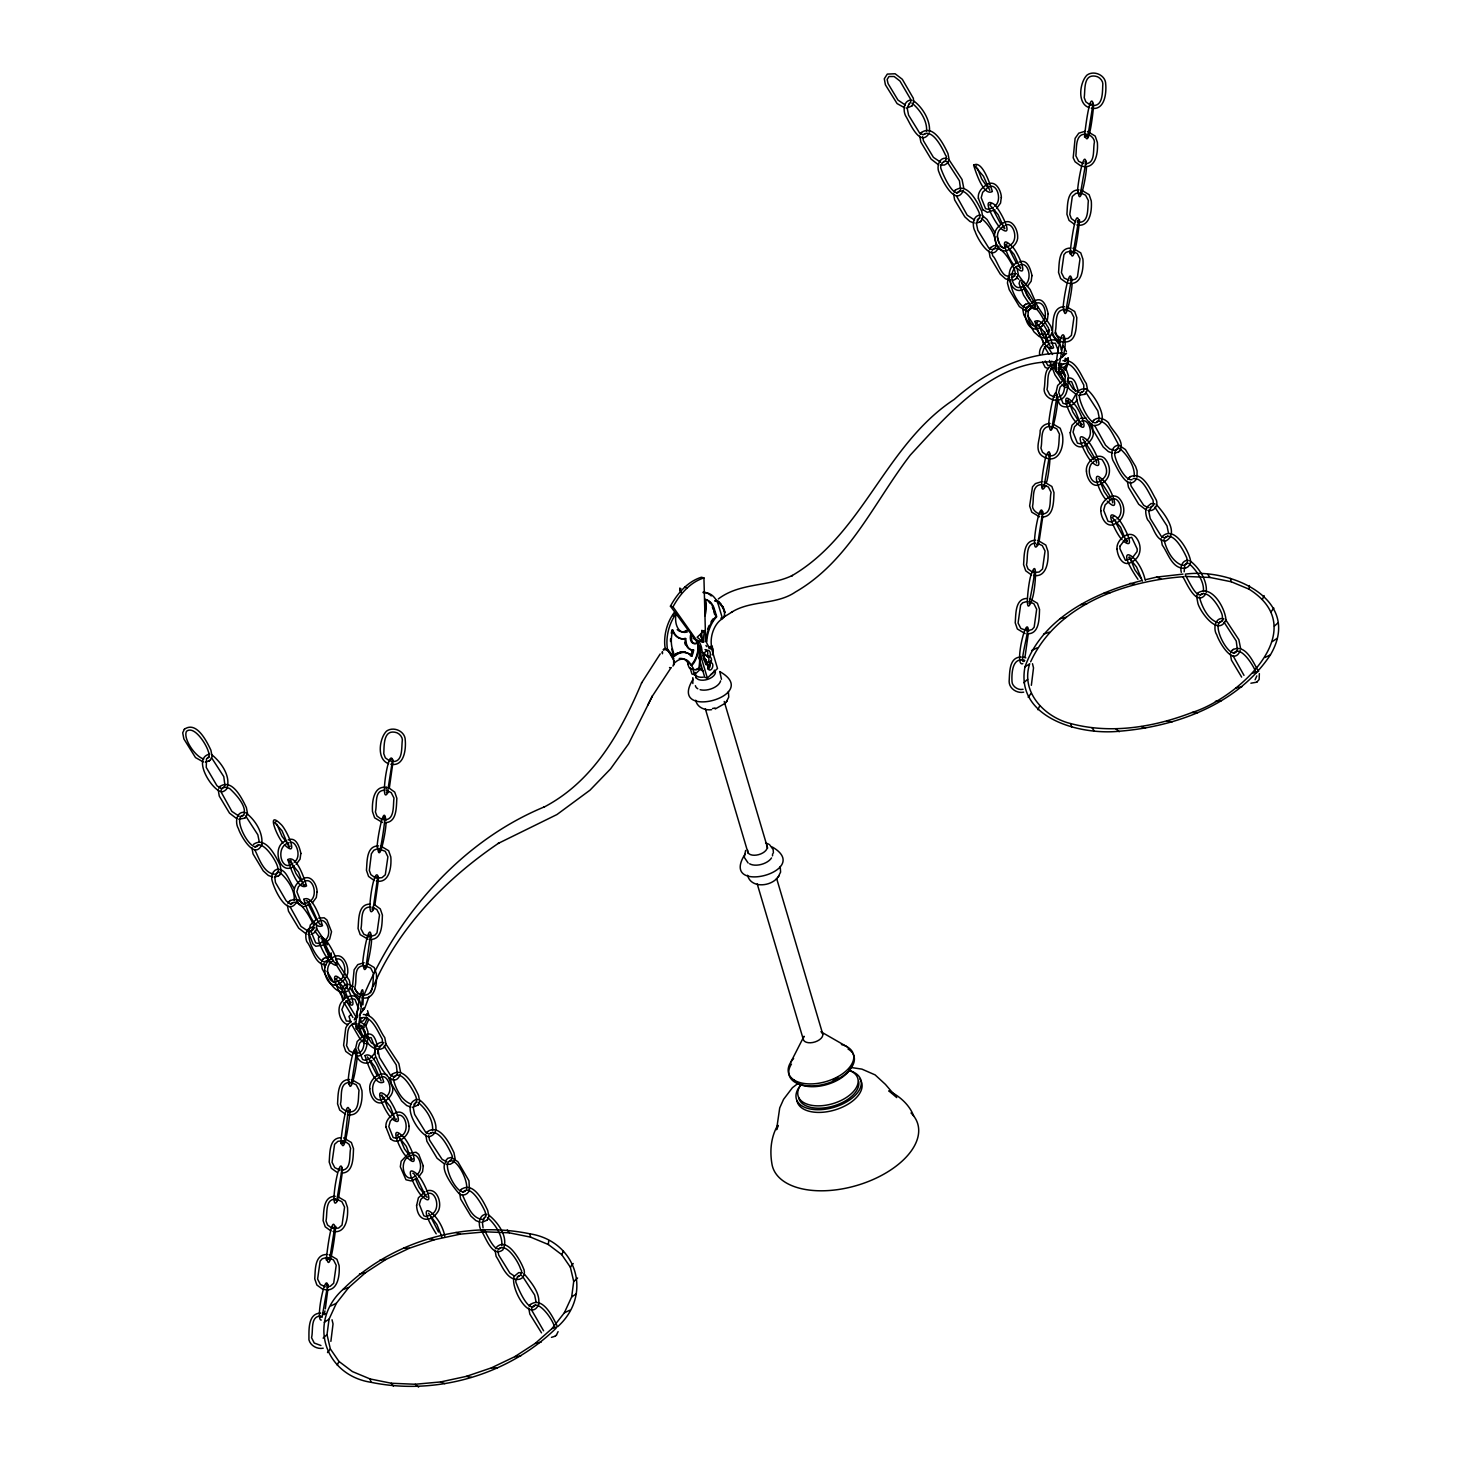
<?xml version="1.0" encoding="UTF-8"?>
<svg xmlns="http://www.w3.org/2000/svg" width="1461" height="1461" viewBox="0 0 1461 1461"><rect width="100%" height="100%" fill="white"/><g stroke="black" fill="none" stroke-linecap="round" stroke-linejoin="round"><path stroke-width="1.5" d="M704.786 599.302L705.9 599.558A25.385 15.687 -75.2 0 1 713.881 607.52L716.73 616.706L714.575 619.245A26.955 16.655 -75.2 0 0 706.814 641.379L706.065 641.178A26.955 16.655 -75.2 0 1 713.808 619.044L715.963 616.505L713.114 607.319A25.385 15.687 -75.2 0 0 706.795 599.996M259.291 842.011L257.848 834.797L245.685 816.005M328.488 957.065L327.775 951.586L323.721 944.317M331.41 957.32L331.154 952.882M341.034 991.8L342.787 1000.602M343.919 993.845L344.65 989.334M400.606 1072.392L398.853 1063.59L385.722 1043.702M536.096 1302.244L534.653 1295.03L522.49 1276.238M963.803 188.268L962.032 179.466L948.901 159.578M1065.27 358.164L1064.978 361.451M1068.192 358.036L1067.79 362.237M1099.293 418.12L1097.832 410.906L1085.687 392.114M1168.49 533.174L1167.047 525.96L1154.884 507.168M1240.608 648.483L1238.855 639.699L1225.724 619.793M221.068 790.529C220.319 793.816 226.912 790.127 227.076 788.063C230.875 775.59 220.775 761.838 211.48 754.497M287.36 905.144L288.474 911.153L298.701 928.173L305.897 933.725M315.01 932.301L316.745 928.685L316.416 924.667M324.013 963.365L324.872 967.73M393.21 1078.419C395.347 1088.135 401.209 1100.59 411.326 1104.187M428.676 1135.708L429.534 1140.073L442.062 1159.285L445.276 1161.075L447.851 1158.244L451.522 1157.441L457.877 1161.732L468.963 1180.762L469.456 1189.455M497.872 1250.762L498.731 1255.127L509.852 1273.061L514.473 1276.129L518.71 1272.604L522.344 1272.878M528.718 1308.088L529.832 1314.096L541.52 1332.87M919.736 136.074L920.868 142.082L931.095 159.103L938.291 164.655M991.855 251.584L992.658 255.858C996.95 258.597 1002.812 282.685 1010.866 274.266M1022.7 308.91L1023.814 314.919L1034.041 331.939L1039.136 336.505L1043.282 338.039M1127.362 481.253L1128.476 487.262L1138.703 504.282L1145.899 509.834M1163.997 539.474C1166.061 549.153 1172.379 561.992 1182.132 565.243M693.591 650.054L693.007 650.127A14.665 9.058 -75.2 0 1 685.903 640.046L685.191 638.439L685.136 639.845A14.665 9.058 -75.2 0 0 692.24 649.926L693.591 650.054L693.208 652.537L691.984 656.026L690.797 655.459A26.955 16.655 -75.2 0 0 676.133 654.291L673.74 656.007L671.713 649.159M773.417 853.06L773.179 849.59L769.801 844.988M692.843 649.889L691.217 655.825M662.326 653.085L662.399 651.661L662.472 653.743M332.341 1228.153L332.396 1227.003M346.787 1111.346L346.896 1109.995M375.66 877.769L376.244 876.764M378.582 878.043C374.253 859.616 364.392 927.753 374.126 908.121M383.074 818.763C388.425 805.65 378.673 862.41 379.276 849.973M390.105 760.962L390.16 759.318L392.607 759.483L387.402 793.049L386.307 792.172M393.027 761.236C388.681 742.809 378.837 810.965 388.571 791.332M1023.047 661.504C1020.088 659.587 1031.685 621.838 1025.786 629.91M1090.582 104.918L1090.655 103.768M1093.485 105.192C1089.632 84.428 1082.765 149.533 1085.012 135.088C1089.212 152.674 1094.307 101.247 1093.339 106.726M556.184 1328.104C508.629 1374.819 436.2 1395.858 370.984 1382.289C324.068 1375.057 307.541 1321.548 342.86 1289.552C390.507 1241.813 463.74 1220.081 529.74 1233.796C576.638 1241.046 593.184 1294.537 557.846 1326.551L551.984 1328.579L535.219 1343.408L514.747 1356.685L491.444 1367.843L466.351 1376.372L440.565 1381.942L415.216 1384.261L391.384 1383.257L370.144 1378.965L352.393 1371.569L338.934 1361.415L330.35 1348.905L327.008 1334.623L329.054 1319.173L336.395 1303.249L348.722 1287.525L365.487 1272.695L385.96 1259.419L409.263 1248.26L434.355 1239.713L460.142 1234.161L485.49 1231.824L509.323 1232.828L530.562 1237.12L548.313 1244.516L561.773 1254.689L570.356 1267.18L573.716 1281.461L571.671 1296.911L564.311 1312.855L551.984 1328.579M1185.255 574.155C1230.381 567.836 1303.212 599.284 1270.413 654.857C1237.595 704.385 1176.178 726.683 1119.071 731.249C1079.734 735.321 1015.249 717.972 1024.965 666.946C1041.985 618.204 1094.216 592.856 1141.114 580.766M721.478 679.292L719.762 671.512M290.666 860.383L289.26 860.913L298.482 872.144L303.651 885.603L304.874 884.544M328.068 1287.744C326.241 1266.797 315.028 1320.945 321.274 1320.05M339.609 1170.626L339.756 1169.147M342.513 1170.937C340.029 1147.031 327.684 1219.643 338.203 1199.518M354.055 1053.819L354.311 1050.989M361.086 996.037L361.561 993.37M356.959 1054.148C354.84 1032.251 346.184 1085.633 348.759 1080.994C350.713 1102.142 359.004 1053.253 356.685 1056.285M368.501 937.031L368.976 934.364M371.404 937.359C369.286 915.463 360.63 968.844 363.205 964.187C365.159 985.353 373.45 936.464 371.131 939.478M385.832 820.552C383.732 798.656 375.075 852.037 377.65 847.398C379.604 868.546 387.895 819.658 385.576 822.689M1028.544 631.7C1027.266 610.424 1013.496 667.348 1022.81 663.659M1042.99 514.911C1040.506 491.006 1028.16 563.599 1038.68 543.474M1057.417 398.104C1055.317 376.207 1046.66 429.589 1049.235 424.95C1051.189 446.098 1059.481 397.209 1057.161 400.241M1071.863 281.316C1069.762 259.419 1061.106 312.8 1063.681 308.161C1065.635 329.309 1073.926 280.421 1071.607 283.434M1086.308 164.509C1084.208 142.612 1075.552 196.011 1078.127 191.354C1080.063 212.502 1088.372 163.614 1086.053 166.645M548.313 1244.516L548.733 1240.919M1024.965 666.946L1029.713 663.805C1020.326 692.149 1044.688 717.314 1070.803 723.597C1111.054 734.28 1153.843 727.249 1192.121 712.475C1237.869 698.212 1313.804 629.764 1248.991 589.148L1249.411 585.551M362.931 1004.876C365.542 951.221 347.554 1061.015 360.867 1019.504M378.436 879.559L374.911 904.706M392.881 762.77L389.356 787.917M327.794 1289.862L325.328 1308.819M342.239 1173.073L338.587 1197.929M330.88 1341.362L333.035 1323.94L332.031 1319.758M1028.27 633.837L1025.019 656.866M1042.716 517.03L1039.063 541.885M1062.348 357.342C1068.539 344.339 1063.188 320.726 1059.006 346.093C1058.056 347.134 1052.431 383.713 1060.156 368.884M1031.356 685.319L1033.511 667.896L1032.507 663.714M701.225 637.233L701.901 630.257M698.997 657.87L699.509 653.597A19.778 12.218 -75.2 0 0 695.491 640.046L670.435 606.187C677.192 593.732 687.474 581.569 701.371 577.241L703.928 577.917L705.444 633.8A19.778 12.218 -75.2 0 0 709.462 647.351L711.726 649.031L717.515 668.517L707.343 678.05L704.768 677.374L698.997 657.87L701.554 658.546L707.343 678.05M700.604 641.324L703.161 642L700.604 635.407L701.536 634.549L703.161 642L697.171 637.233L704.33 630.531L703.161 642L696.568 640.283M701.554 658.546L702.065 654.272A19.778 12.218 -75.2 0 0 698.048 640.722L693.226 638.366M1076.081 393.886L1072.155 400.898M224.939 785.507L223.789 776.631L211.644 757.857M261.848 844.275C263.163 832.35 254.999 819.639 245.722 812.736M366.2 1016.235L366.565 1014.226M397.392 1073.78L396.241 1064.905L384.097 1046.131M432.547 1130.668C433.625 1119.966 425.626 1108.369 417.992 1102.361M466.607 1188.834C468.086 1178.753 455.394 1156.747 449.568 1161.404M501.762 1245.74C503.095 1235.148 493.891 1222.711 487.39 1217.524M538.652 1304.509C540.515 1292.748 530.982 1282.247 524.134 1273.809M926.53 131.49C927.607 120.788 919.608 109.191 911.974 103.183M929.397 132.111C930.785 120.879 922.64 107.128 913.07 100.48M960.589 189.656L959.439 180.78L947.276 162.007M995.745 246.544C996.804 235.842 988.805 224.245 981.189 218.237M1137.005 477.29L1137.115 470.844L1135.599 466.479L1125.427 449.568L1119.071 445.276M1203.353 591.723C1204.741 581.094 1195.518 569.315 1188.98 563.508M1206.202 592.344C1207.717 581.04 1199.116 567.544 1189.893 560.714M1237.394 649.889L1236.243 641.014L1224.081 622.24M367.515 1017.714L363.899 1025.677M1055.043 361.926C1051.792 367.697 1057.855 378.198 1064.083 372.062M1056.303 362.255L1056.212 368.811M1066.987 362.839C1066.731 367.149 1062.731 374.546 1057.855 371.551M1068.301 362.803L1065.635 370.254M691.857 651.314L691.491 649.725M324.945 1310.901L324.141 1314.736M1060.942 365.469L1061.343 363.479M1046.496 482.276C1048.761 476.834 1053.418 438.008 1045.747 456.964C1044.195 462.662 1037.438 500.484 1045.711 485.691M1032.05 599.065C1035.137 592.636 1038.406 552.642 1030.882 575.597C1028.617 581.021 1023.978 619.848 1031.649 600.891M276.001 821.721L274.613 822.543L281.991 830.706L289.004 847.234L290.155 846.156M991.179 203.828L989.736 204.869L998.1 214.584L1004.474 228.756M1068.375 399.894L1066.932 400.935L1075.296 410.651L1081.323 425.626L1081.889 424.676M1113.647 516.409L1112.186 517.45L1120.55 527.165L1126.577 542.159L1127.161 541.191M294.172 900.396C295.286 890.48 287.269 878.682 279.599 872.254M1010.647 279.654C1009.259 289.077 1021.623 312.289 1028.635 306.901M1134.174 476.505C1135.288 466.589 1127.271 454.773 1119.583 448.363M386.124 789.068L386.508 787.296M370.491 934.693L365.926 967.639L364.538 966.744M326.424 1285.169L327.794 1284.456L322.059 1317.384M1055.499 395.456L1057.161 394.835L1051.957 428.383L1051.153 427.598M218.2 789.89L219.278 796.099L229.505 813.12L236.7 818.671M251.949 847.672L253.009 853.863L263.236 870.884L268.331 875.468L272.495 876.984M321.164 962.726L322.278 969.027C327.1 976.861 334.259 996.512 347.462 991.142M390.361 1077.78L391.42 1083.989L401.647 1100.991L406.742 1105.575L410.906 1107.109M425.808 1135.069L426.886 1141.278L437.113 1158.281L444.308 1163.833M459.558 1192.833L460.635 1199.043L470.862 1216.063L475.939 1220.629L480.103 1222.163M495.023 1250.123L496.137 1256.423C501.616 1264.295 506.711 1281.754 519.732 1279.233C524.627 1277.918 525.522 1271.618 523.184 1267.746C520.518 1260.861 506.328 1234.582 495.516 1248.443M674.032 664.81L674.251 660.573M558.084 1331.628L556.349 1335.244M922.603 136.713L923.462 140.804L933.433 157.368L940.774 162.299M953.54 193.656L954.617 199.865L964.826 216.867L969.921 221.451L974.085 222.985M989.006 250.945L990.065 257.154L1000.292 274.157L1005.387 278.741L1009.551 280.275M1052.066 332.451L1050.331 336.067M1091.951 423.763L1093.011 429.972L1103.238 446.993L1108.333 451.577L1112.497 453.093M1130.211 481.893L1131.124 486.075L1143.653 505.269L1146.867 507.077L1151.085 503.552L1154.92 503.899M1161.148 538.835L1162.262 545.136C1168.106 552.934 1171.649 568.11 1183.848 568.292C1187.811 568.329 1191.044 564.603 1190.532 560.695C1189.017 551.126 1173.968 523.805 1161.641 537.137M1199.408 596.946C1201.508 605.42 1207.407 619.208 1217.579 622.532M1230.363 653.889L1231.422 660.098L1241.649 677.1M720.803 618.149A4.474 2.502 46.9 0 0 722.848 618.332C727.286 613.565 722.136 605.42 717.972 601.877A4.474 2.502 46.9 0 0 714.758 601.037M725.021 615.41L724.126 617.382M349.818 1081.998L349.015 1084.263L349.782 1083.587M342.404 1141.004C344.376 1153.459 347.499 1112.332 348.357 1110.597M335.373 1198.787L335.208 1200.449M327.958 1257.793L327.173 1260.076L328.086 1259.345M1086.217 134.576L1085.56 136.658L1086.345 136.11M1071.771 251.365L1071.607 253.009M1023.869 661.541L1024.234 660.281M531.567 1308.727C536.497 1296.144 553.518 1320.178 554.376 1326.917M1025.549 309.549L1027.266 306.755M685.94 638.64L684.46 638.968A25.129 15.523 -75.2 0 1 672.918 630.33L671.914 630.44A25.385 15.687 -75.2 0 0 671.275 633.216M672.845 630.075L672.681 630.641A25.385 15.687 -75.2 0 0 671.859 646.839L674.489 656.208L676.9 654.491A26.955 16.655 -75.2 0 1 691.546 655.66L691.984 656.026M692.806 677.63L692.843 683.529M691.363 653.341L690.414 655.715M320.58 1316.818L320.763 1317.238M1078.821 193.582L1079.022 194.021M1064.375 310.389L1064.174 310.992M1042.533 486.184L1042.46 486.769M368.336 1020.344L366.163 1025.129M703.691 659.568L706.302 660.116A4.219 2.612 -75.2 0 0 708.348 665.047L708.128 665.759A3.78 2.338 -75.2 0 0 709.389 670.033A3.78 2.338 -75.2 0 0 712.639 667.001A3.78 2.338 -75.2 0 0 711.361 662.728L708.329 662.016A4.219 2.612 -75.2 0 0 707.307 656.19L707.526 655.368A5.04 3.123 -75.2 0 0 705.006 649.615M706.247 660.244L705.754 660.098A5.04 3.123 -75.2 0 1 704.074 654.382A5.04 3.123 -75.2 0 1 708.384 650.346A5.04 3.123 -75.2 0 1 710.083 656.062L707.307 656.19M377.559 1053.819L378.381 1048.286M261.811 844.44C254.616 861.46 239.75 833.738 238.435 828.643C235.13 823.42 235.86 812.042 243.914 812.279M296.967 901.346C287.543 919.279 272.823 886.918 271.783 878.919C271.49 875.157 273.006 870.372 277.042 869.277C287.269 868.491 289.15 882.901 294.483 888.489M309.604 932.264C305.294 941.14 323.63 971.93 328.232 958.562M341.417 989.627L344.595 985.024L348.266 984.221M400.223 1074.547C393.027 1091.568 378.162 1063.864 376.828 1058.75C372.829 1053.235 375.13 1040.104 383.933 1042.77M393.52 1077.36C401.337 1067.681 413.773 1091.458 415.965 1096.791L416.842 1100.863L413.153 1107.128L414.595 1114.341L425.571 1132.129L429.059 1133.973L431.397 1132.878M469.419 1189.619C468.634 1194.24 462.918 1196.742 459.174 1193.71C453.86 1187.903 437.843 1167.211 446.792 1161.477M963.402 190.423C955.366 208.156 940.701 177.475 939.131 172.508C936.136 166.974 939.569 155.779 947.312 158.738M538.634 1304.673C529.375 1323.757 509.341 1285.881 514.382 1276.092M956.699 193.236C964.534 183.556 976.971 207.334 979.144 212.667L980.021 216.739L976.332 223.003L977.774 230.217L988.86 248.114L992.238 249.849L995.343 247.639M998.557 247.329C991.362 264.35 976.496 236.627 975.181 231.532C971.875 226.309 972.606 214.931 980.66 215.169M1032.617 305.495L1030.845 308.892L1027.777 310.791M1043.008 335.628L1044.779 332.213M1046.35 335.153L1045.747 341.691M1067.772 362.383L1066 365.798L1062.932 367.679M1099.019 419.617C1093.029 431.543 1081.231 406.542 1079.551 397.995C1077.816 391.438 1087.24 390.233 1080.738 392.534M1096.627 421.663C1106.452 418.321 1113.428 435.816 1117.555 442.793C1121.153 448.947 1113.848 448.856 1114.725 454.901C1116.478 464.251 1125.883 481.4 1132.056 479.665M1240.225 650.656C1233.011 667.677 1218.145 639.973 1216.83 634.859C1212.831 629.344 1215.132 616.213 1223.934 618.88M356.356 1013.733L358.694 1007.761M369.103 996.311L364.739 1008.218L359.205 1015.358M370.583 992.75L372.062 989.188M363.533 996.128C397.885 914.422 461.566 841.079 544.46 806.837L543.565 807.349C593.55 781.434 620.925 731.87 641.763 682.579M373.212 986.595C398.89 927.205 445.915 878.81 498.968 842.96L498.146 843.454L556.951 814.544L590.025 790.145L610.552 768.888L628.668 743.686L652.373 696.02L647.734 705.225M367.715 1042.515L365.999 1043.738M1007.086 243.896L1005.698 244.644L1014.062 254.36L1020.435 268.532M1037.712 322.041L1036.306 322.79L1044.67 332.505L1050.696 347.481L1051.281 346.531M1068.192 386.471L1065.562 387.53M337.272 1365.14L338.934 1361.415M726.281 701.992L728.747 697.098L728.382 691.51M561.773 1254.689L563.435 1250.963M745.621 850.466L744.252 857.315L748.142 863.013M778.129 877.002L780.594 872.107L780.211 866.519M777.782 1125.171C770.787 1137.115 769.618 1151.451 772.102 1164.855A75.698 41.785 -16.5 0 0 866.044 1182.387A75.698 41.785 -16.5 0 0 911.007 1112.972M778.348 1125.664L776.54 1129.7L779.717 1107.913L783.553 1099.348L792.446 1087.678L798.637 1082.948M1037.949 709.772L1039.611 706.047M1262.45 599.32L1264.112 595.595M1030.644 661.815C1056.778 604.617 1125.262 580.894 1184.049 576.657M790.876 1062.019L804.025 1036.251A10.099 5.57 -16.5 0 0 812.846 1042.497A10.099 5.57 -16.5 0 0 822.141 1032.799M652.154 696.44L671.147 667.586M641.507 683.054L660.208 653.925M695.783 639.041L672.991 606.863C679.749 594.408 690.03 582.245 703.928 577.917M355.133 1017.842L354.292 1019.851L357.817 1016.874M928.666 134.047C919.261 147.47 908.797 120.332 905.966 116.478C902.77 111.255 903.318 100.17 911.244 100.078M365.487 1018.171L363.004 1021.002L359.552 1021.842M960.078 190.898C954.143 199.134 944.135 177.219 941.395 169.75C938.053 163.888 947.605 158.939 943.55 162.208M723.999 617.126L724.656 616.085M977.135 220.1L978.56 218.493M413.956 1104.224L416.239 1102.251M535.292 1305.13C529.357 1313.384 519.367 1291.469 516.61 1283.982C512.683 1277.316 524.736 1273.316 517.377 1276.658M1115.547 450.207L1118.761 448.198M1136.293 479.226C1126.997 492.613 1116.314 465.566 1113.574 461.639C1110.378 456.435 1110.926 445.349 1118.852 445.24M1167.686 536.077L1164.691 538.123L1161.312 536.388L1150.227 518.491L1148.784 511.277L1151.871 506.401M1205.489 594.28C1196.084 607.703 1185.601 580.565 1182.789 576.693M218.693 788.21L219.899 786.475M221.378 789.47C222.382 786.968 225.998 786.621 229.669 788.575C236.536 794.93 247.512 806.892 243.64 815.311C230.856 816.315 252.223 856.055 258.579 844.75M255.109 847.234C261.665 837.829 275.873 859.963 277.553 866.683L278.43 870.756L274.741 877.002L275.453 882.481L286.155 900.798L289.607 903.665L292.237 903.409M287.908 903.263L289.095 901.528M290.575 904.523C298.3 894.826 310.956 918.659 313.019 923.973L313.019 923.973M321.639 961.028L322.844 959.293M911.938 105.941L913.673 102.325L913.344 98.307L902.314 79.296L895.118 73.762L887.302 74.091L884.289 78.784L885.403 84.793L897.091 103.585L904.889 107.931M920.284 134.193L921.489 132.458M947.385 163.23L949.12 159.614L947.952 153.515C944.226 145.716 933.853 123.546 921.307 132.604M384.206 1047.354L385.941 1043.738L384.773 1037.639C378.91 1029.841 375.459 1014.847 363.369 1014.464M954.033 191.975L955.22 190.222M390.854 1076.1L392.041 1074.365M417.956 1105.137L419.691 1101.521L418.522 1095.403C414.796 1087.605 404.405 1065.434 391.877 1074.492M989.499 249.265L990.686 247.512M426.302 1133.389L427.507 1131.636M453.403 1162.426L455.138 1158.81L453.969 1152.692C450.298 1144.913 439.798 1122.724 427.324 1131.782M1023.23 307.029L1024.435 305.294M460.051 1191.153L461.238 1189.418M462.717 1192.413C470.533 1182.807 482.824 1206.22 485.162 1211.845L486.038 1215.936L483.116 1219.241M1048.176 334.131L1049.217 331.811L1048.359 327.721C1043.3 320.963 1038.753 304.692 1028.27 306.317M487.152 1220.191L488.887 1216.575L487.718 1210.457C483.993 1202.659 473.62 1180.488 461.073 1189.546M1092.444 422.083L1093.632 420.348M529.247 1306.207L530.453 1304.472M1127.892 479.372L1129.097 477.637M1230.838 652.19L1232.043 650.455M1233.522 653.451C1240.079 644.045 1254.268 666.198 1255.967 672.9M184.433 729.185L182.698 732.801L183.867 738.901L195.5 757.583L203.298 761.93M210.347 759.957L212.082 756.341L210.914 750.223C207.225 742.444 196.742 720.255 184.269 729.331M243.64 815.311L240.736 816.425M245.795 817.247L247.53 813.631L246.361 807.513C242.453 799.624 232.409 777.636 219.716 786.621M279.544 875.011L281.279 871.395L280.11 865.296C276.257 857.406 266.103 835.4 253.465 844.385M315.174 932.155L311.942 934.145M912.102 105.813L907.025 108.059M947.55 163.102L944.518 165.002L940.336 165.221M384.371 1047.227C373.669 1055.773 361.652 1036.689 358.858 1028.197M981.135 221.013L982.869 217.397L981.701 211.279C977.975 203.481 967.602 181.31 955.056 190.368M418.12 1104.991L413.043 1107.237M1016.6 278.302L1018.335 274.668L1017.166 268.568M453.567 1162.28L450.335 1164.253L446.354 1164.399M487.317 1220.045L482.075 1222.309M1083.752 391.219L1083.806 385.01C1080.282 378.856 1071.662 358.182 1061.763 364.848M1085.797 393.356L1087.532 389.74L1086.363 383.622C1080.756 375.66 1076.008 358.621 1062.951 360.739M1119.546 451.12C1126.102 441.185 1111.784 431.032 1108.461 422.722C1104.845 418.832 1097.741 416.111 1093.467 420.494M1198.13 592.837L1196.559 596.307L1197.728 602.425C1198.604 609.675 1218.036 637.818 1225.943 619.848C1225.158 607.959 1211.826 584.546 1198.294 592.691M672.955 666.125C675.676 660.555 671.549 653.706 667.275 650.035A4.456 2.502 46.9 0 0 664.061 649.177M224.537 786.584L221.451 788.794L216.958 785.744L206.257 767.427L206.494 758.935M329.255 962.909L330.223 961.448M396.99 1074.858L394.616 1076.994L390.507 1075.333L379.44 1057.435L377.997 1050.222L381.084 1045.364M1236.992 650.967C1230.326 662.143 1209.745 622.824 1221.798 621.382M1056.997 360.301L1055.627 360.684M321.146 938.583C323.557 937.688 334.405 966.269 335.427 962.671M989.827 190.387L983.454 176.215L975.09 166.499L976.496 165.97M381.157 1080.848L374.82 1066.694L367.332 1056.887M1035.1 306.901C1036.89 304.107 1022.572 283.818 1021.44 282.795M1065.672 385.047L1060.832 373.742M1098.818 478.605C1099.476 479.537 1114.688 502.127 1112.515 502.821M1077.013 399.62C1073.397 407.582 1058.513 411.125 1058.148 398.835M356.046 1016.509L357.214 1014.957M327.52 1352.594L330.35 1348.905M1028.179 697.226L1031.028 693.537M570.356 1267.18L573.205 1263.509M1271.033 611.812L1273.882 608.141M355.68 1017.623L355.388 1018.5L356.594 1017.605M708.384 666.983L708.64 666.673A7.141 4.401 -75.2 0 0 710.557 660.646M363.095 1009.113L364.264 1008.437L363.095 1009.898M375.185 1057.472L373.651 1059.079M715.214 708.987L725.131 703.344M747.539 875.249C750.79 888.233 769.582 886.681 776.96 878.353M693.098 679.292C666.526 721.332 762.478 696.24 720.437 671.987M724.437 704.165L727.158 700.951M744.946 854.301C718.374 896.342 814.325 871.267 772.285 846.996M776.266 879.175L778.987 875.961M294.191 862.246C302.153 856.749 296.126 841.006 290.593 842.321M296.181 864.382L300.071 859.123L300.82 853.37M312.417 902.788L316.325 897.529L317.074 891.758M994.667 206.202C1002.483 200.887 997.315 183.228 989.554 186.679M996.658 208.339L1000.548 203.079L1001.296 197.326M324.817 940.391C332.651 935.277 327.1 919.59 321.201 920.467M1010.921 244.608C1018.865 239.129 1013.24 221.524 1005.807 225.067M1027.266 286.484L1031.174 281.224L1031.923 275.472M386.051 1096.681C394.086 1091.257 388.005 1075.552 382.435 1076.757M1086.527 440.638C1094.526 435.049 1088.774 417.572 1081.396 421.115M416.659 1174.827C424.421 1169.512 419.216 1154.099 413.043 1154.902M418.631 1176.963L422.539 1171.704L423.288 1165.951M1117.135 518.783C1125.08 513.322 1119.455 495.699 1112.022 499.26M377.778 876.746L372.957 909.838L371.861 908.961M685.227 631.389L686.159 630.513M690.012 667.531L691.948 674.014L694.505 674.708L701.116 668.517M1023.796 682.744L1027.667 679.255M323.118 1338.112L327.008 1334.623M1082.711 439.085C1083.35 438.556 1098.416 463.119 1096.535 463.046M382.234 1095.129L381.102 1095.348L390.324 1106.58L395.493 1120.039L396.643 1118.962M412.824 1173.256C416.184 1173.037 425.772 1199.408 427.324 1197.125M1274.376 626.112L1278.265 622.623M573.716 1281.461L577.588 1277.991M362.565 1008.93L363.625 1007.999M925.379 133.7L923.042 134.796L919.553 132.933L908.578 115.163L907.135 107.931L909.345 103.439M1011.834 277.298L1014.719 276.019L1011.359 277.48M292.054 903.555L292.985 902.752M310.243 931.314L310.809 930.748M1046.989 334.204L1047.756 333.546M1063.791 363.807L1061.435 364.903L1057.947 363.058M345.399 988.22L345.965 987.654M362.2 1017.824L359.625 1018.883M465.438 1191.025C458.845 1196.541 445.952 1173.457 447.504 1163.632C448.454 1159.979 454.864 1159.997 451.431 1154.08C448.052 1146.812 439.359 1129.444 430.502 1132.969M1202.202 593.915C1196.358 599.394 1189.017 580.711 1185.401 575.378M500.593 1247.931C494.768 1253.41 487.426 1234.709 483.81 1229.395M908.943 104.626L910.769 101.886L910.513 99.092L899.976 81.031L894.15 76.52L889.019 76.502L887.137 79.442L888.051 83.606L897.967 100.078L905.309 105.009M924.484 133.791C933.342 130.266 942.035 147.616 945.413 154.903C948.28 157.058 943.861 161.404 946.217 161.441M205.27 762.076L209.215 760.889M238.746 819.219L244.681 818.178M976.24 223.113L980.021 221.944M274.467 877.13L278.43 875.943M1013.532 280.128L1015.468 279.234M290.209 900.597L294.172 899.41L298.19 900.104M1025.549 304.345L1029.329 303.176M323.958 958.361L327.921 957.174M348.741 990.065L350.476 986.449L349.362 980.441L335.957 960.114M1078.748 395.328L1084.683 394.287M1114.469 453.239L1118.432 452.052M1130.211 476.706C1143.324 470.88 1150.866 490.896 1155.56 498.676C1159.322 504.082 1154.61 512.208 1147.944 510.382M1200.339 594.828C1208.083 588.582 1220.282 607.867 1222.218 615.136L1222.729 620.468L1219.131 622.642M498.749 1248.826C506.529 1242.562 518.381 1261.647 520.627 1269.134C523.495 1271.289 519.075 1275.654 521.431 1275.672M1233.157 649.524C1246.27 643.698 1253.83 663.714 1258.505 671.512M1255.109 679.767L1256.825 675.913M1250.89 683.218L1256.825 682.177M551.454 1337.363L555.235 1336.176M209.051 761.035L210.512 759.811M244.517 818.324L245.959 817.101M979.856 222.072L981.299 220.867M990.521 247.658L993.754 245.685L997.735 245.539M992.549 249.794C1001.406 243.037 1011.596 263.09 1014.61 269.956L1015.486 274.029L1014.19 276.202M278.266 876.089L279.708 874.865M1015.304 279.361L1016.765 278.156M288.931 901.674L290.374 900.451M1024.271 305.422L1025.713 304.217M1049.217 336.998L1050.496 335.92M322.662 959.439L324.123 958.233M324.707 961.557L329.455 960.242M345.746 988.75L347.627 985.81L346.768 981.737L335.592 963.712M1084.519 394.433L1085.961 393.21M1118.268 452.198L1119.71 450.974M1128.933 477.784L1130.376 476.56M1164.709 537.666C1173.567 530.927 1183.757 550.98 1186.752 557.846L1187.574 562.12L1184.725 565.224L1184.159 571.817M484.577 1217.67L482.349 1222.181L483.061 1227.66M1231.879 650.602L1233.321 649.396M1256.661 682.305L1259.145 679.493L1259.345 673.612M530.288 1304.618C542.816 1295.56 553.189 1317.731 556.915 1325.511M555.07 1336.322L556.513 1335.098M308.965 901.857C318.918 896.908 313.275 877.495 305.331 881.111M1041.784 326.296L1047.409 319.63L1048.158 313.878M332.907 960.881C323.009 965.52 328.615 985.298 336.541 981.609C349.909 978.614 345.18 955.585 335.939 959.256M1094.618 461.128C1083.879 466.516 1091.038 489.398 1101.32 480.212C1109.191 474.752 1107.128 467.173 1102.233 459.831C1101.978 459.375 1098.782 458.206 1096.097 460.197M370.199 1058.148L374.053 1054.13L375.623 1049.162M400.807 1136.293C410.559 1131.581 405.464 1112.004 397.173 1115.547M431.415 1214.438C441.386 1209.489 435.743 1190.076 427.781 1193.692M994.886 209.781L987.399 212.411L982.851 209.69M1025.494 287.927C1010.647 299.596 1001.753 267.527 1017.313 262.907M292.711 863.451C281.462 873.13 274.485 846.303 289.077 842.705M294.41 865.825C279.617 877.55 270.632 845.389 286.228 840.805M323.338 941.596L318.991 943.587L315.704 942.893L310.974 931.351L313.512 929.306L313.585 925.434M384.572 1097.887C373.176 1107.529 366.327 1080.61 380.937 1077.141M394.105 1117.19L390.288 1121.19L388.809 1126.614L393.192 1137.589L396.461 1138.265L400.862 1136.256M415.18 1176.032C403.674 1185.656 397.082 1158.664 411.545 1155.286M416.878 1178.406L411.107 1180.926L405.975 1179.776L400.314 1166.773L401.154 1161.239L408.678 1153.386L416.038 1152.236L418.759 1154.409L423.38 1166.17M428.566 1213.233L436.894 1224.482L441.989 1237.157M364.611 1026.937L360.94 1028.818L356.374 1026.444M1059.773 358.822L1066.548 353.27L1062.658 354.95M324.287 1322.296L329.054 1319.173M1272.33 641.543L1277.097 638.42M571.671 1296.911L576.419 1293.789M699.326 668.645L699.034 668.846A7.141 4.401 -75.2 0 1 696.294 669.065M725.715 615.903L732.527 611.721L731.395 612.323C751.027 599.905 776.211 605.238 795.514 591.961C849.133 561.097 874.08 502.127 910.294 455.083C949.102 413.061 994.357 360.319 1054.294 361.835M363.077 993.699L358.511 1026.645L357.123 1025.75M988.02 187.373L982.669 192.304L981.208 197.728L985.572 208.704L988.841 209.398L993.243 207.371M1004.255 225.761C995.306 230.655 995.945 239.567 1001.808 247.11L1003.798 248.333M1009.478 245.777L1003.944 247.913L999.89 246.142M1018.627 265.518C1007.14 269.463 1011.998 290.776 1020.782 287.178C1034.132 284.183 1029.402 261.154 1020.18 264.825M1033.548 301.313L1027.046 307.321L1025.275 314.919M1041.748 326.314C1032.781 333.802 1025.695 324.269 1025.184 314.699M1049.235 343.664L1043.903 348.595L1042.314 353.562M1054.477 363.661L1047.994 365.688L1045.254 361.031M1064.174 379.458L1057.654 385.467L1055.901 393.064M1065.489 382.051L1060.138 387.001L1058.677 392.425L1063.042 403.4L1066.329 404.094L1070.712 402.067M303.778 881.805L298.428 886.754L296.857 891.721L301.35 903.154L303.486 903.957L307.486 902.77M1078.547 419.197L1072.027 425.224L1070.256 432.803M1079.862 421.809L1074.511 426.74L1073.05 432.164L1077.414 443.14L1080.683 443.834L1085.085 441.806M310.663 904.213L303.176 906.843L298.628 904.122M316.836 918.951L310.316 924.959L308.563 932.556M1110.47 499.954L1105.119 504.885L1103.658 510.309L1108.022 521.285L1111.31 521.979L1115.693 519.952M363.698 1035.484L357.178 1041.51L355.425 1049.108M365.013 1038.095L359.662 1043.044L358.091 1048.012L362.565 1059.444L364.702 1060.248L368.702 1059.061M371.898 1060.503C364.83 1067.133 355.498 1060.193 356.174 1051.025M424.932 1191.774L418.412 1197.801L416.641 1205.398M426.247 1194.386L420.896 1199.335L419.325 1204.302L423.8 1215.735L425.936 1216.538L429.936 1215.351M362.419 1026.736L358.511 1026.645M1058.221 359.863L1054.769 361.762M663.294 649.652L664.572 648.702A4.456 2.502 46.9 0 1 667.787 649.561L672.334 655.131M718.264 598.992C740.015 582.409 768.888 586.829 792.428 575.451L791.387 576.018C863.141 534.58 885.019 444.783 954.179 399.456C984.184 372.92 1021.787 353.544 1062.476 352.978M351.297 1021.769L347.736 1024.271L345.746 1027.978L343.609 1045.236L345.764 1051.427L351.316 1055.445M663.385 649.926L665.595 649.488L668.481 651.277L673.156 659.167M1031.649 650.51L1037.073 647.88M1264.989 657.487L1270.413 654.857M330.971 1305.878L336.395 1303.249M564.311 1312.855L569.735 1310.225M1054.258 367.241L1050.55 368.556M319.703 920.85L313.859 925.069L311.23 931.461M350.311 998.995L344.467 1003.214L341.856 1009.606L346.33 1021.038L350.914 1021.349M351.9 1024.124L353.781 1023.266M1049.053 337.144L1045.254 338.185M361.123 1018.043C371.057 1014.171 378.052 1032.233 382.216 1039.027L382.727 1044.359L378.965 1046.551M1011.249 274.029L1016.326 273.7M1046.405 330.935L1049.637 330.186M1133.115 478.587C1142.794 477.217 1148.693 493.161 1153.021 500.082L1153.514 505.415L1149.935 507.588M275.709 873.988L278.777 872.089M311.102 927.443C305.386 929.233 304.965 936.83 306.737 941.578C312.563 948.335 314.626 965.137 326.187 964.79M1092.024 104.169L1093.084 103.439L1087.806 136.713M355.626 1051.61L356.685 1050.861L351.37 1084.226M341.18 1168.398L342.239 1167.668L336.742 1200.778M1043.538 634.184L1049.4 632.156M342.86 1289.552L348.722 1287.525M1252.661 673.211L1258.524 671.183M1051.847 361.086L1051.701 361.488M306.098 900.597C310.298 899.702 318.553 927.023 320.763 924.302M351.188 1002.374L350.238 1003.524L343.225 986.997L335.847 978.833L337.235 978.012M1053.892 365.086C1042.862 367.204 1045.875 381.339 1044.085 389.192C1044.031 395.511 1050.295 400.332 1056.321 400.204C1068.831 400.387 1067.79 384.243 1068.448 375.861L1066.311 369.67L1058.513 365.049M376.847 849.005L373.797 850.284L371.386 853.754L369.323 870.482L370.893 874.664L375.13 877.696M362.401 965.794C353.215 967.566 357.269 980.313 354.877 987.289C354.822 990.339 358.383 994.594 362.456 994.959C374.162 996.895 372.957 981.135 373.468 973.464L370.692 968.04L364.136 965.63M1019.194 262.067C1027.594 258.36 1030.717 269.828 1031.996 275.691M1035.447 300.455C1043.83 296.766 1046.971 308.234 1048.249 314.097M1050.788 342.97L1055.372 343.28L1058.403 350.987M1067.041 381.358L1071.625 381.686L1075.369 391.256M1080.428 418.357L1086.126 418.156M288.109 839.947C296.492 836.258 299.633 847.727 300.911 853.589M318.717 918.092L324.196 917.8L326.917 919.973L331.537 931.734L329.675 939.113L323.173 945.121L315.795 946.271L313.074 944.098L308.472 932.337M366.565 1037.401L371.149 1037.712L374.893 1047.281M426.813 1190.934C437.35 1187.154 442.829 1204.521 437.77 1211.936C429.881 1223.533 417.225 1221.451 416.568 1205.179M1145.534 579.707L1156.619 577.095L1182.972 574.118M1060.138 618.66L1066.165 617.327M359.461 1274.029L365.487 1272.695M1235.896 688.04L1241.923 686.707M535.219 1343.408L541.246 1342.075M685.191 638.439L683.711 638.767A25.129 15.523 -75.2 0 1 672.17 630.129L672.097 629.874M1183.501 565.37L1187.738 563.215M1067.881 378.125C1074.949 376.445 1076.465 385.686 1078.108 390.324M351.809 998.612L354.913 999.324L358.657 1008.894M367.405 1034.151C374.363 1032.489 375.988 1041.51 377.541 1046.131M1077.579 220.976L1078.638 220.246L1073.141 253.356M333.765 1227.404L334.843 1226.674L329.51 1260.021M704.969 641.836L705.298 640.977A26.955 16.655 -75.2 0 1 705.7 637.014M1085.103 131.271L1078.784 133.17L1075.113 138.338L1073.196 157.806L1075.113 161.806L1080.665 165.805M1085.249 163.687C1095.823 163.669 1092.7 149.46 1094.453 142.027C1094.508 138.978 1090.947 134.722 1086.874 134.339C1074.785 132.513 1076.812 148.255 1075.862 155.852L1078.62 161.276L1083.441 163.522M1078.985 189.875C1066.42 189.802 1067.681 205.8 1066.914 214.201L1069.05 220.392L1074.602 224.41M1079.058 192.797L1075.716 193.455L1072.319 196.45L1069.799 214.457L1071.37 218.62L1075.606 221.652M1070.676 248.06C1058.148 247.932 1059.389 263.948 1058.531 272.403L1060.668 278.594L1066.22 282.612M1064.539 306.664C1052.066 306.536 1053.162 322.662 1052.468 331.008C1052.413 337.308 1058.677 342.13 1064.685 342.002C1077.195 342.184 1076.154 326.04 1076.83 317.676L1074.675 311.485L1066.895 306.865M1064.612 309.586C1053.911 309.549 1057.161 324.287 1055.353 331.245L1056.924 335.409L1061.161 338.459M1056.248 367.788C1045.199 368.062 1048.98 382.252 1046.971 389.448L1049.747 394.854L1054.55 397.118M1056.358 397.282C1067.114 397.082 1063.772 382.819 1065.562 375.623L1062.804 370.199L1057.983 367.935M1050.094 423.471C1045.747 423.416 1041.273 426.174 1040.159 430.538C1040.451 438.556 1034.187 449.312 1041.766 455.686C1056.997 466.315 1064.905 448.582 1062.384 434.465L1060.229 428.274L1052.45 423.653M1050.167 426.393C1039.337 426.484 1042.862 440.638 1040.908 448.052L1042.478 452.216L1046.715 455.248M1041.93 516.993C1054.166 517.249 1053.545 501.05 1054.002 492.667L1051.865 486.476L1044.067 481.856M1035.648 540.26C1023.102 540.186 1024.344 556.184 1023.577 564.603L1025.713 570.794L1031.265 574.794M1035.721 543.182C1025.038 543.145 1028.27 557.883 1026.462 564.841L1028.033 569.005L1032.27 572.036M1027.339 598.462C1014.865 598.261 1016.016 614.405 1015.212 622.788L1017.349 628.979L1025.129 633.599M1027.357 601.384L1022.682 602.754L1020.618 605.037L1018.08 623.043L1020.855 628.449L1027.467 630.878L1032.087 629.508L1034.151 627.226L1036.671 609.219L1033.913 603.795L1029.11 601.53M1027.485 633.8C1039.721 634.037 1039.1 617.839 1039.556 609.456L1037.42 603.265L1029.621 598.645M1023.065 689.3C1017.842 690.669 1011.943 685.885 1012.016 681.63C1011.542 673.393 1012.199 656.391 1024.8 660.609M1023.686 692.167C1016.984 693.591 1009.113 688.588 1009.131 681.392C1009.788 673.028 1008.747 656.884 1021.257 657.048M384.663 790.237C373.815 790.328 377.34 804.481 375.386 811.896L376.975 816.06L381.193 819.091M378.563 845.901C366.09 845.718 367.241 861.862 366.437 870.245L368.574 876.436L374.126 880.453M370.272 936.519L374.947 935.15L377.011 932.867L379.531 914.86L376.828 909.491L371.952 907.19M370.345 939.441C382.581 939.697 381.96 923.48 382.417 915.116L380.28 908.906L374.728 904.907M364.118 962.708L357.781 964.607L354.128 969.775L352.211 989.261L354.128 993.243L359.68 997.242M355.772 1023.814C344.924 1023.924 348.449 1038.059 346.494 1045.473L349.216 1050.861L354.073 1053.162M355.881 1053.308C366.455 1053.29 363.351 1039.081 365.086 1031.667L362.328 1026.243L357.525 1023.978M355.9 1056.23C368.135 1056.486 367.515 1040.287 367.971 1031.904L365.834 1025.713L360.283 1021.696M349.672 1079.496C337.162 1079.314 338.203 1095.476 337.546 1103.84L339.683 1110.031L345.234 1114.049M349.709 1082.418C338.66 1082.711 342.422 1096.901 340.431 1104.078L342.02 1108.26L346.239 1111.291M341.308 1137.699C328.78 1137.571 330.022 1153.587 329.182 1162.025L331.318 1168.234L336.87 1172.233M341.454 1173.037C353.69 1173.293 353.069 1157.075 353.525 1148.711L351.389 1142.502L343.591 1137.9M326.862 1254.488C314.279 1254.378 315.466 1270.394 314.736 1278.832L316.873 1285.023L322.424 1289.04M326.99 1286.904L330.296 1286.246L333.674 1283.251L336.213 1265.263L333.437 1259.839L326.826 1257.428L322.205 1258.779L320.142 1261.08L317.603 1279.069L320.379 1284.493L325.182 1286.757M320.726 1313.092C307.467 1313.256 309.075 1330.898 308.928 1339.792C310.481 1345.818 317.274 1349.398 323.21 1348.211M320.817 1316.014C309.969 1316.105 313.494 1330.259 311.54 1337.673L314.243 1343.043L320.927 1345.508M1080.702 604.635L1086.637 604.05M1215.406 701.317L1221.359 700.732M380.024 1259.985L385.96 1259.419M514.747 1356.685L520.682 1356.1M1128.75 557.244L1136.585 567.051L1142.465 581.113M209.635 754.077C192.121 758.149 211.06 788.922 220.921 791.679L231.842 811.385L239.184 816.297M311.321 927.406L314.919 927.808M417.262 1099.256C399.857 1103.384 418.485 1134.339 428.749 1136.895C446.299 1132.129 427.269 1104.717 419.088 1099.658M1070.803 280.475L1075.424 279.124L1077.469 276.823L1080.008 258.834L1077.25 253.41L1070.639 251L1066 252.351L1063.955 254.634L1061.417 272.641L1064.119 278.01L1068.995 280.329M1041.784 481.655L1035.447 483.573L1032.507 486.842L1029.64 505.999L1031.795 512.19L1039.575 516.81M1041.748 484.577C1030.973 484.778 1034.315 499.041 1032.525 506.236C1032.379 509.798 1037.273 514.528 1041.912 514.071C1052.705 513.925 1049.144 499.808 1051.116 492.412L1048.414 487.043L1043.538 484.742M384.736 822.653C397.246 822.835 396.205 806.673 396.862 798.309L394.726 792.118L389.174 788.1M370.199 904.103C357.726 903.921 358.876 920.046 358.055 928.447L360.21 934.638L367.989 939.259M370.163 907.025C359.589 907.044 362.693 921.27 360.94 928.685L363.716 934.109L368.519 936.373M341.436 1170.115C351.864 1170.224 349.033 1155.432 350.64 1148.456L349.069 1144.292L344.833 1141.26M335.245 1196.303C322.771 1196.102 323.904 1212.246 323.1 1220.629L325.237 1226.838L330.789 1230.838M335.19 1199.225C324.78 1199.097 327.611 1213.908 325.986 1220.885L327.574 1225.048L331.793 1228.08M309.933 934.419L307.961 934.273M711.617 709.681C705.024 710.667 696.988 707.398 695.71 700.239M1104.333 592.691L1109.94 592.892M403.674 1248.059L409.263 1248.26M1192.121 712.475L1197.71 712.676M491.444 1367.843L497.05 1368.044M1186.168 576.456L1210 577.46L1231.239 581.752L1248.991 589.148M715.616 600.855L716.858 600.928M709.79 656.866L709.863 656.866A4.219 2.612 -75.2 0 1 710.904 662.673M708.329 662.016L708.804 662.052A3.78 2.338 -75.2 0 1 710.247 665.358A3.78 2.338 -75.2 0 1 708.092 669.175M1084.683 161.952L1086.053 161.24L1080.318 194.149M1070.237 278.741L1071.607 278.028L1065.873 310.956M1062.823 337.747L1064.192 337.034L1058.458 369.943M1048.377 454.554L1049.747 453.841L1044.012 486.75M1114.469 450.298L1109.757 449.02L1105.575 445.258L1094.746 425.662M274.485 874.189C263.382 873.24 258.725 857.388 254.762 849.736M482.093 1219.369C470.679 1218.109 466.388 1202.586 462.37 1194.915M1091.805 105.338C1103.512 107.274 1102.306 91.495 1102.836 83.843C1102.891 80.793 1099.311 76.52 1095.257 76.155C1083.222 74.237 1085.304 89.742 1084.226 97.65L1085.815 101.832L1090.052 104.863M1091.294 108.224C1104.662 110.817 1106.561 93.303 1105.703 84.081C1105.758 75.242 1093.997 69.982 1087.039 75.059C1079.88 82.017 1076.739 103.402 1089.048 107.621M1082.911 166.408C1096.298 169.019 1098.197 151.506 1097.339 142.283L1095.202 136.074L1087.404 131.453M1077.36 222.127C1089.395 224.044 1087.313 208.558 1088.39 200.632L1085.614 195.208L1080.811 192.943M1076.848 225.012C1090.216 227.624 1092.116 210.11 1091.257 200.869L1089.121 194.678L1081.341 190.058M1068.466 283.215C1081.852 285.808 1083.752 268.294 1082.893 259.072L1080.756 252.881L1072.958 248.26M1062.932 338.934L1068.028 338.422L1071.406 335.427L1073.945 317.421L1071.242 312.051L1066.366 309.75M1048.487 455.722C1060.503 457.64 1058.421 442.153 1059.499 434.227L1056.796 428.858L1051.92 426.539M1034.041 572.529L1039.136 572.018L1042.515 569.023L1045.053 551.016L1042.277 545.592L1037.474 543.346M1033.511 575.415C1046.898 578.008 1048.779 560.494 1047.939 551.272L1045.802 545.063L1038.004 540.46M391.329 761.382C403.364 763.299 401.282 747.795 402.359 739.869C402.414 736.819 398.853 732.564 394.78 732.198C383.074 730.263 384.28 746.023 383.768 753.693L385.339 757.857L389.576 760.889M390.817 764.267C404.186 766.861 406.085 749.347 405.245 740.124C405.263 731.249 393.539 726.044 386.562 731.103C379.422 738.061 376.262 759.428 388.571 763.646M386.928 787.497C373.377 784.867 371.879 802.454 372.5 811.64L374.637 817.831L382.435 822.452M382.965 819.566C394.981 821.484 392.918 805.997 393.977 798.071L391.219 792.647L386.398 790.383M378.527 848.841L385.211 851.288L387.895 856.822L385.302 874.81L381.997 877.659L376.901 878.171M376.372 881.056C389.758 883.668 391.639 866.136 390.799 856.913L388.644 850.722L380.864 846.102M361.926 997.845C375.313 1000.456 377.194 982.943 376.354 973.72L374.217 967.511L366.419 962.909M348.01 1111.766C360.027 1113.684 357.945 1098.179 359.022 1090.271L356.265 1084.847L351.444 1082.583M347.481 1114.652C360.867 1117.245 362.766 1099.731 361.908 1090.509L359.771 1084.318L351.973 1079.697M343.079 1140.785L337.966 1141.278L334.587 1144.273L332.049 1162.28L334.77 1167.649L339.628 1169.951M333.565 1228.555L338.66 1228.062L342.038 1225.067L344.577 1207.06L341.874 1201.691L336.998 1199.371M333.035 1231.44C346.421 1234.052 348.321 1216.538 347.462 1207.297L345.326 1201.106L337.528 1196.486M324.671 1289.643C338.039 1292.236 339.938 1274.722 339.08 1265.5L336.943 1259.309L329.145 1254.689M351.115 1014.354L348.978 1016.472L350.768 1021.787M412.915 1158.774L411.454 1159.815L406.286 1146.337L397.301 1135.142L398.469 1134.302M850.868 1067.461L861.917 1069.123L875.121 1074.894L885.439 1084.391L896.744 1097.595L888.818 1090.819C899.41 1096.042 909.363 1104.589 913.618 1115.857M1025.987 310.919L1019.394 306.609L1009.222 289.68L1007.433 283.069L1008.364 276.914M1061.143 367.825L1059.298 367.405M1188.268 560.33C1182.186 559.782 1179.904 567.562 1181.292 572.347M209.343 756.999C203.335 759.921 211.882 758.04 208.357 751.63C206.421 744.361 194.203 725.076 186.478 731.304C182.917 738.298 194.824 756.488 203.718 759.008M486.677 1214.347C479.628 1213.89 478.021 1223.514 480.304 1228.591M348.156 1024.745C339.317 1022.7 335.92 1007.743 342.294 1001.296C348.028 993.297 360.757 993.462 360.63 1006.026M1048.414 368.665L1045.236 367.441L1042.57 362.127M1130.029 583.377L1135.014 584.345M429.351 1238.745L434.355 1239.713M1167.029 721.004L1172.032 721.99M466.351 1376.372L471.355 1377.358M1085.523 388.754C1064.996 388.644 1084.975 421.663 1093.157 425.48C1114.159 426.393 1093.412 391.95 1085.724 388.845M684.57 587.212L687.127 587.888M680.917 588.619L679.785 588.326L680.68 592.49M670.435 606.187L672.991 606.863M665.358 649.414A32.124 19.851 -75.2 0 1 673.777 613.236L676.041 613.839A18.372 11.341 -75.2 0 0 687.474 631.882M702.157 631.115L704.713 631.791M696.24 642.877A7.908 4.876 -75.2 0 0 697.281 642.091L698.413 642.383A7.908 4.876 -75.2 0 1 692.934 642.73A7.908 4.876 -75.2 0 1 691.747 635.17M708.895 647.789A17.386 10.738 -75.2 0 0 711.47 645.945L712.986 648.757A5.789 3.579 -75.2 0 1 712.164 654.948M709.169 648.355L711.726 649.031M705.827 664.371L708.384 665.047M689.081 662.947A17.386 10.775 -71.1 0 1 687.821 664.207L688.77 664.463A20.217 12.492 -75.2 0 0 679.255 658.491M673.831 663.696A20.217 12.492 -75.2 0 1 691.035 665.065L692.843 667.604A5.789 3.579 -75.2 0 0 698.997 667.275A40.031 25.348 -78.6 0 0 697.719 643.589L697.281 642.091M669.522 667.549L670.654 667.86M1023.558 657.249L1025.805 657.852M323.082 1313.293L325.328 1313.896M974.524 220.063L967.182 215.151L956.352 195.719M1043.72 335.117L1040.561 333.966M1079.186 392.406L1073.05 388.936L1067.407 380.116M1148.383 507.46C1143.963 506.949 1146.008 516.884 1147.634 519.806C1153.587 525.595 1155.158 541.3 1165.951 540.935C1180.196 532.845 1162.993 511.88 1156.509 504.739M308.381 931.369L301.039 926.438L290.228 907.025M329.894 957.32L332.049 957.923M377.577 1046.423L371.459 1042.953L363.606 1030.443M1041.054 512.263L1042.716 511.624L1037.529 545.263L1036.707 544.405M1033.639 571.251C1036.671 568.913 1028.453 605.621 1029.293 603.411M765.564 842.924L768.924 844.239M1076.702 394.762L1069.489 389.229L1060.449 374.18M1156.619 577.095L1160.819 578.793M455.942 1232.463L460.142 1234.161M1141.242 726.574L1145.442 728.272M440.565 1381.942L444.765 1383.64M298.3 900.159L303.925 903.902M340.614 988.732L334.788 984.203M349.891 984.604L353.178 986.796M982.468 215.625L987.015 219.442L994.941 232.609M488.485 1214.822C497.982 1222.291 509.359 1237.686 502.803 1249.922C491.882 1258.231 485.271 1235.622 481.199 1230.71M386.909 1074.858C378.874 1070.84 368.574 1080.61 369.797 1088.847M820.899 1031.74L847.362 1046.934M364.83 1043.464L360.337 1039.392M1115.875 728.893L1119.272 731.76M482.313 1229.486L485.49 1231.824M415.216 1384.261L418.595 1387.128M718.264 601.567L721.186 604.324M1018.098 274.631L1024.453 283.251M1016.472 277.06L1018.664 279.27M1051.628 333.966L1058.257 343.536M316.507 928.63L327.392 944.774M314.882 931.077L319.283 936.958M350.037 987.965L358.876 1001.223M1004.839 228.208L1002.867 226.382M1020.801 267.984L1018.828 266.139M1034.534 305.568L1035.465 306.353M1066.073 384.499L1064.101 382.672M1064.247 386.781L1062.074 384.773M1082.035 424.274L1078.912 421.152M1126.376 540.004L1127.308 540.789M1030.115 305.13L1023.613 295.213L1019.066 283.544L1020.088 280.238L1023.905 281.918L1030.133 289.552L1037.456 306.153L1050.897 326.333L1052.121 330.57M1038.99 332.925L1027.521 315.466M1000.84 228.482C1016.18 240.334 998.758 206.677 993.297 203.773C980.258 196.358 995.58 223.296 999.598 227.076M1031.466 306.627C1032.598 309.842 1039.081 310.828 1037.456 306.153M1092.7 462.918C1107.602 474.588 1091.404 442.756 1086.308 439.359C1071.972 427.963 1086.6 457.494 1091.349 461.42M1123.308 541.063C1138.21 552.696 1122.03 520.993 1116.916 517.504C1102.544 506.09 1117.281 535.767 1122.048 539.657M288.803 845.097L282.028 836.368L276.878 824.187M330.99 962.671C345.892 974.286 329.711 942.582 324.598 939.113C310.262 927.717 324.89 957.229 329.656 961.155M350.037 1001.388L343.317 992.768L338.842 982.376M392.224 1118.962C407.126 1130.613 390.927 1098.8 385.832 1095.403C371.496 1084.007 386.124 1113.519 390.872 1117.446M411.253 1157.678L404.551 1149.058L400.077 1138.667M1054.769 332.798L1060.741 342.02M1053.673 363.314L1055.974 366.035M1141.297 578.739L1134.777 569.662L1129.682 556.988M284.457 844.732C300.035 859.908 286.539 828.844 280.676 824.095C265.592 809.157 277.645 837.975 283.124 843.088M345.691 1001.022C361.433 1016.272 347.499 984.641 341.819 980.294C326.807 965.575 338.952 994.32 344.339 999.379M406.925 1157.313C422.631 1172.544 408.788 1141.059 403.126 1136.676C388.042 1121.738 400.113 1150.556 405.574 1155.669M424.859 1194.988L419.197 1187.428L415.472 1178.917M421.572 1195.682C437.88 1211.333 422.485 1177.42 416.44 1173.548C402.104 1162.152 416.75 1191.665 421.498 1195.591M390.471 1138.557C397.246 1146.41 410.669 1134.74 408.916 1126.194M1015.468 266.742C1031.247 282.192 1017.477 250.635 1011.761 246.197C996.676 231.258 1008.747 260.076 1014.208 265.19M1060.741 383.275L1054.952 374.838L1049.455 360.429M1076.702 423.033C1091.787 437.971 1079.734 409.153 1074.255 404.058C1058.111 385.85 1068.795 415.216 1075.442 421.48M1107.31 501.178C1122.413 516.117 1110.342 487.298 1104.881 482.203C1088.737 464.014 1099.402 493.361 1106.05 499.625M301.24 881.129L295.889 873.349L290.794 860.675M362.474 1037.42L356.447 1028.288M1054.55 363.497L1055.901 365.104M543.602 1330.825L531.567 1309.969M987.143 186.807L981.701 178.936L977.354 168.161M1032.416 303.322L1026.973 295.451L1021.933 283.032M1048.377 343.098L1042.935 335.226L1039.319 326.333M1093.632 459.612L1088.208 451.741L1084.592 442.847M1109.611 499.388L1104.169 491.517L1100.553 482.623M1137.936 579.323C1111.602 540.807 1139.014 552.751 1145.205 580.108M331.939 959.366L326.497 951.495L322.151 940.72M360.264 1039.301L352.265 1025.585M393.173 1115.656L387.731 1107.785L383.366 1097.01M1000.566 223.661L993.48 210.293M1016.527 263.437L1008.711 248.187M1061.8 379.951L1056.924 372.245M1077.761 419.727L1072.885 412.02L1068.466 400.698M1123.016 536.242L1115.948 522.874M316.051 919.48L308.234 904.231M377.285 1075.771L369.469 1060.522M438.519 1232.061L430.685 1216.812M436.2 1233.814C411.144 1193.546 440.966 1213.616 444.728 1236.152M1001.388 197.545C1001.132 190.113 995.142 179.1 986.686 184.762C981.975 187.446 977.391 192.615 978.413 198.367M994.576 236.554C994.831 243.987 1000.822 254.999 1009.277 249.338C1013.952 246.672 1018.39 241.668 1017.641 235.951C1017.386 228.519 1011.396 217.506 1002.94 223.168C998.283 225.852 993.59 231.021 994.667 236.773M982.943 209.909L978.34 198.148M1086.418 470.99C1086.674 478.423 1092.664 489.435 1101.119 483.774C1111.036 479.19 1111.876 466.589 1104.863 458.626C1097.795 451.266 1084.829 462.699 1086.509 471.209M1100.79 510.729C1101.046 518.18 1107.036 529.174 1115.492 523.531C1125.408 518.947 1126.248 506.328 1119.236 498.365C1112.168 491.006 1099.202 502.456 1100.882 510.948M1070.182 432.584C1070.676 442.172 1077.78 451.686 1086.728 444.217C1090.509 441.368 1094.161 436.766 1093.157 431.762M1117.044 549.135C1117.537 556.404 1123.089 567.726 1131.727 561.919C1141.662 557.335 1142.502 544.734 1135.489 536.771C1128.422 529.375 1115.455 540.807 1117.117 549.354M317.165 891.995C316.909 884.544 310.919 873.532 302.464 879.193C297.77 881.878 293.131 887.046 294.191 892.817M324.726 970.743C324.963 978.176 330.953 989.188 339.409 983.527C344.047 980.861 348.558 975.838 347.773 970.141C347.517 962.689 341.527 951.677 333.071 957.339C328.415 960.023 323.721 965.191 324.799 970.962M298.72 904.359L294.099 892.598M409.007 1126.431C408.751 1118.98 402.761 1107.968 394.306 1113.629C389.594 1116.314 385.01 1121.482 386.033 1127.253M369.706 1088.628C370.199 1098.215 377.303 1107.73 386.252 1100.261C390.032 1097.412 393.685 1092.791 392.68 1087.806M390.562 1138.795L385.941 1127.034M1207.937 574.575L1210 577.46M1092.061 727.888L1094.125 730.792M507.259 1229.943L509.323 1232.828M391.384 1383.257L393.447 1386.16M1058.348 369.341L1060.175 372.391M1063.005 345.782L1066.402 351.425M1023.102 286.63L1029.877 299.414M1048.085 347.115L1052.523 354.475M1062.969 372.756L1065.197 376.445M1243.987 675.366L1233.157 655.952M1044.378 346.586L1048.907 354.11M354.639 988.513L358.018 994.156M346.494 1001.114L355.37 1015.852M327.027 971.309L333.674 982.376M343.919 1002.483L352.959 1017.513M1061.818 369.396L1065.032 376.427M361.342 1025.439L366.802 1038.187M367.551 1010.683L368.866 1015.085M1061.873 370.911L1061.307 369.432M722.501 606.26L723.615 608.397M359.698 1028.434L364.793 1041.09M691.035 665.065A17.386 10.738 -75.2 0 0 697.719 643.589L700.805 650.455M699.235 647.04L699.983 648.739M997.206 236.372L998.995 242.983M700.203 649.889L697.719 643.589A17.386 10.665 -79.2 0 1 691.984 665.303M703.508 658.308L705.992 664.609M1061.106 350.001C1060.741 331.263 1037.547 341.984 1039.648 354.658M1089.376 422.138L1093.23 431.981M388.9 1078.181L392.753 1088.025M681.374 592.399L679.785 588.326L681.082 592.673M700.44 650.784L697.719 643.589A39.958 25.75 -81.3 0 1 699.746 667.476A7.141 4.401 -75.2 0 0 703.307 670.782M687.821 664.207L688.679 666.508A5.789 3.579 -75.2 0 0 692.642 668.535M712.365 607.119L713.187 609.456M699.107 647.168L699.746 648.958M673.174 656.939L673.831 658.783M705.535 599.503L705.626 599.759A25.129 15.523 -75.2 0 1 705.042 615.757M713.698 611.173L714.703 614.588M724.218 701.481L767.646 848.11M776.722 878.755L822.762 1034.132M695.016 673.85L696.313 678.233M705.371 708.877L748.16 853.315M757.236 883.96L803.276 1039.337M692.569 668.207L694.505 674.708M1043.483 344.467L1042.588 339.975M344.157 995.708L344.668 997.534M1230.399 578.428L1231.239 581.752M1070.803 723.597L1071.643 726.921M529.74 1233.796L530.562 1237.12M370.144 1378.965L370.984 1382.289M724.912 612.36L723.012 606.936L718.483 601.402A4.474 2.502 46.9 0 0 715.269 600.562M724.419 610.607L724.875 612.707M1067.918 357.854L1068.338 360.21M1066.658 358.584L1067.023 360.593M367.186 1013.459L367.551 1015.486M355.06 1022.061L355.48 1024.398M673.631 661.267L673.704 663.148M708.822 657.121A39.958 27.138 -78.2 0 1 702.96 652.3M700.056 648.3A39.958 27.138 -78.2 0 1 697.719 643.589A17.386 11.487 -74.9 0 0 700.476 647.205M700.677 652.519A181.529 119.711 -80.3 0 0 697.719 643.589A17.386 10.738 -75.2 0 0 700.257 647.132M708.128 656.939A40.031 26.115 -76.8 0 1 703.599 653.323M699.874 648.227A40.031 26.115 -76.8 0 1 697.719 643.589A181.529 121.19 -79.6 0 0 700.495 650.364M703.508 656.884A181.529 121.19 -79.6 0 0 706.74 663.166A5.552 3.433 -75.2 0 1 706.978 663.805M712.42 646.2A17.386 11.487 -74.9 0 1 709.699 648.027M711.47 645.945A20.217 12.492 -75.2 0 1 722.519 618.679L718.721 605.895A32.124 19.851 -75.2 0 0 703.179 592.655M695.18 643.351A7.908 4.876 -75.2 0 1 691.09 633.289M667.622 650.017A32.124 19.851 -75.2 0 1 676.041 613.839M679.895 651.916A26.955 16.655 -75.2 0 1 684.917 652.318M707.654 629.161A26.955 16.655 -75.2 0 1 709.169 625.436M710.977 621.984A26.955 16.655 -75.2 0 1 713.059 618.843M709.005 601.932A25.385 15.687 -75.2 0 1 710.283 603.411M707.891 668.006A5.552 3.433 -75.2 0 0 707.69 663.404A180.78 125.244 -82.2 0 1 703.271 655.441M704.859 599.558A25.129 15.523 -75.2 0 1 704.933 612.543M670.544 641.489A25.385 15.687 -75.2 0 1 670.581 638.767M687.382 630.221A18.372 11.341 -75.2 0 1 677.21 629.6M673.375 616.524A18.372 11.341 -75.2 0 1 673.777 613.236M703.179 592.052A32.124 19.851 -75.2 0 1 711.233 595.942M675.384 654.09A26.955 16.655 -75.2 0 1 678.014 652.811M680.643 652.117A26.955 16.655 -75.2 0 1 685.684 652.519M685.428 644.849A14.665 9.058 -75.2 0 1 684.716 642.402M714.447 670.161A10.099 5.57 -16.5 0 1 710.576 674.69M703.307 677.21A10.099 5.57 -16.5 0 1 695.052 672.352M706.905 646.675A19.778 12.218 -75.2 0 1 705.919 645.525M720.602 680.863A13.094 7.232 -16.5 0 1 700.093 689.702M697.792 688.77A13.094 7.232 -16.5 0 1 695.381 685.666M715.36 671.567A10.099 5.57 -16.5 0 1 705.444 679.931A10.099 5.57 -16.5 0 1 695.911 675.274M715.105 707.964A10.099 5.57 -16.5 0 1 712.548 708.457M772.504 853.918A13.094 7.232 -16.5 0 1 772.449 855.872M771.536 857.936A13.094 7.232 -16.5 0 1 749.621 863.78M766.587 845.262A10.099 5.57 -16.5 0 1 758.569 854.667A10.099 5.57 -16.5 0 1 747.758 850.284M841.426 1044.524A33.786 18.646 -16.5 0 1 847.252 1069.872A33.786 18.646 -16.5 0 1 802.071 1083.112A33.786 18.646 -16.5 0 1 793.615 1058.531M849.005 1070.493A33.64 18.573 -16.5 0 1 854.795 1095.75A33.64 18.573 -16.5 0 1 809.814 1108.917A33.64 18.573 -16.5 0 1 801.395 1084.427M859.853 1079.113A33.64 18.573 -16.5 0 1 837.336 1109.173A33.64 18.573 -16.5 0 1 796.975 1100.882M852.183 1064.631A31.119 17.185 -16.5 0 1 825.684 1084.884A31.119 17.185 -16.5 0 1 794.145 1080.136M848.768 1070.182A31.119 17.185 -16.5 0 1 852.147 1092.919A31.119 17.185 -16.5 0 1 812.754 1105.502A31.119 17.185 -16.5 0 1 800.226 1085.687M837.938 1077.25A31.119 17.185 -16.5 0 1 832.642 1079.88M858.684 1081.505A31.119 17.185 -16.5 0 1 832.058 1106.415A31.119 17.185 -16.5 0 1 798.601 1097.558M853.041 1053.892A33.786 18.646 -16.5 0 1 819.566 1085.213A33.786 18.646 -16.5 0 1 791.478 1064.028M847.964 1048.943A33.786 18.646 -16.5 0 1 852.128 1052.504M326.753 1258.305C330.606 1279.087 337.473 1213.981 335.245 1228.427C331.446 1207.736 324.598 1271.782 326.753 1258.305M341.198 1141.516C345.052 1162.28 351.918 1097.193 349.69 1111.638C345.837 1090.856 338.97 1155.961 341.198 1141.516M1070.566 251.876C1074.419 272.659 1081.286 207.553 1079.04 221.999C1075.205 201.234 1068.32 266.322 1070.566 251.876M287.817 859.561C289.205 864.017 297.423 891.301 306.554 885.932C305.166 881.458 296.93 854.174 287.817 859.561M303.778 899.319C305.166 903.793 313.385 931.077 322.516 925.69C321.128 921.197 312.91 893.949 303.778 899.319M365.013 1055.609C366.401 1060.083 374.619 1087.368 383.75 1081.98C382.362 1077.524 374.126 1050.24 365.013 1055.609M973.629 165.148C975.017 169.604 983.253 196.888 992.366 191.519C991.051 187.191 982.669 159.45 973.629 165.148M1034.863 321.438C1036.251 325.894 1044.469 353.178 1053.6 347.809C1052.212 343.335 1043.994 316.051 1034.863 321.438M1063.535 355.005L1065.197 354.073L1063.571 355.005M1028.179 311.668C1027.01 327.483 1038.059 331.446 1045.254 317.128C1046.423 301.313 1035.374 297.332 1028.179 311.668M1120.039 546.104L1119.911 548.715L1125.463 560.385L1131.946 558.358L1137.096 551.564L1137.224 548.952L1131.672 537.283L1125.189 539.31L1120.039 546.104"/></g></svg>
